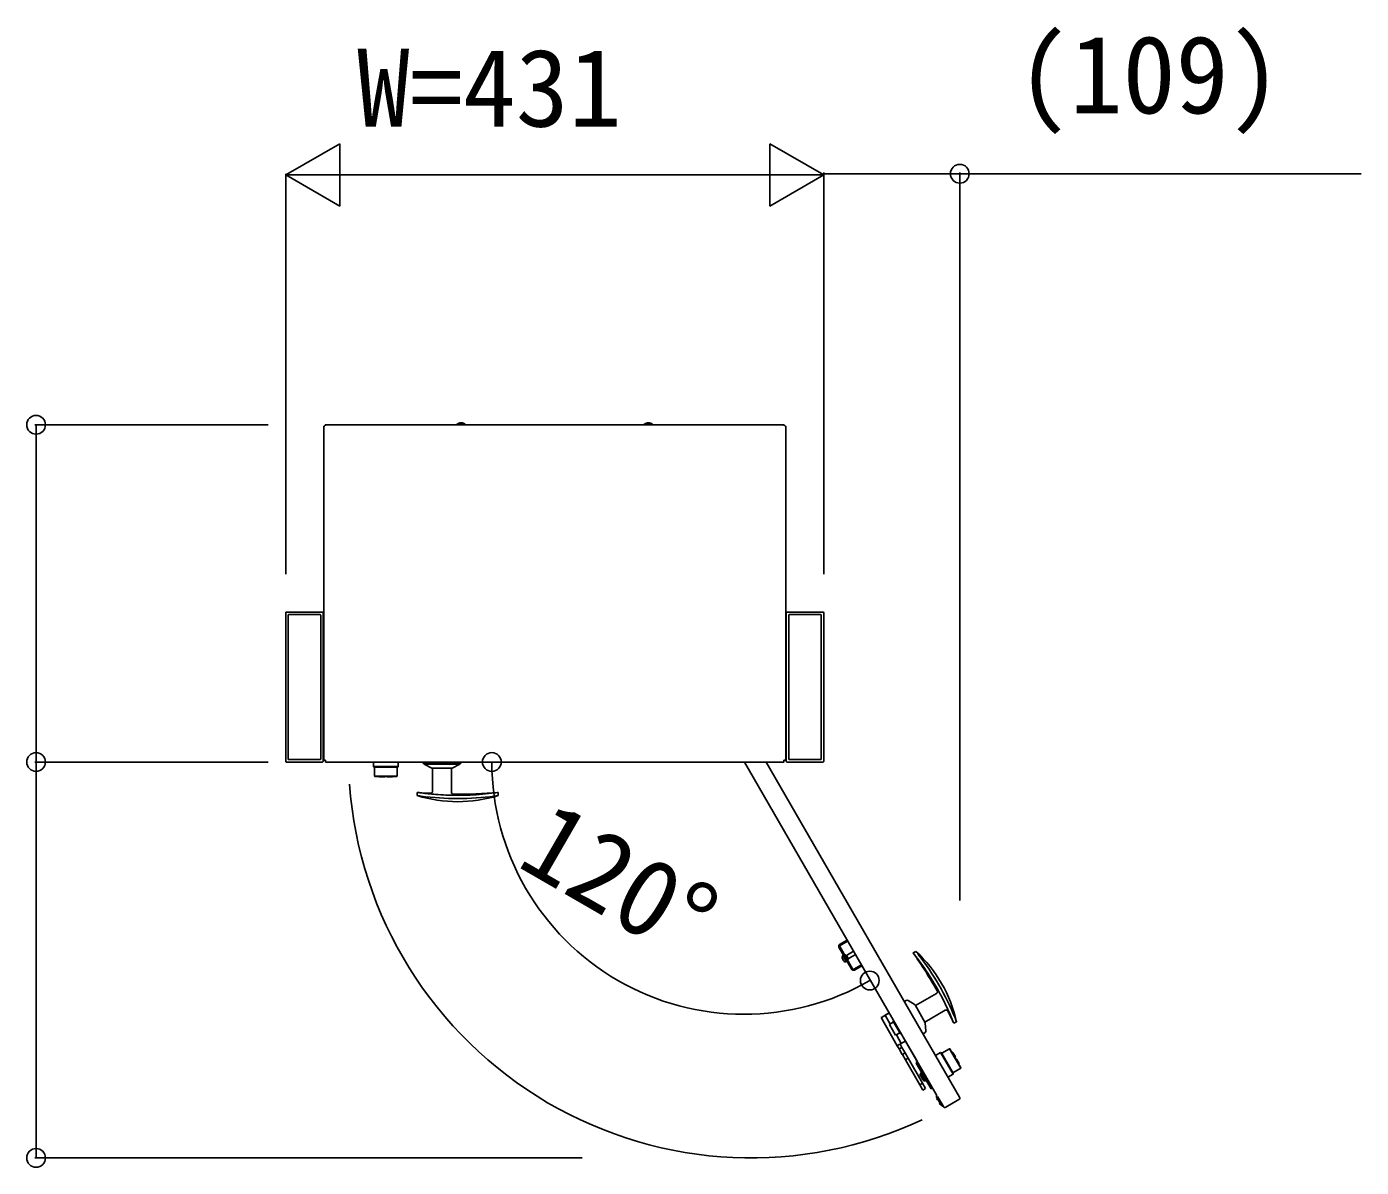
# Model space of a CAD drawing. Units: millimetres, scale not verified. Extents: x -4375 to 4375, y -6500 to 6475.
# Drawn here: x 1640 to 2709, y -729 to 184 of the extents above; entities that cross this region are included whole.
import ezdxf
from ezdxf.enums import TextEntityAlignment as Align

# ---------------------------------------------------------------- set-up
doc = ezdxf.new("R2010")
doc.units = ezdxf.units.MM
doc.header["$LTSCALE"] = 30
doc.linetypes.add('DOUBLE_CHAIN2', pattern=[12.8, 9, -1, 0.6, -0.6, 0.6, -1])
doc.layers.add('0-2_YKK_A1', color=4, linetype='Continuous')
doc.layers.add('0-3_YKK_D', color=6, linetype='Continuous')
doc.styles.add('ＭＳ ゴシック', font='')
doc.styles.get('ＭＳ ゴシック').set_extended_font_data('MS Gothic')

msp = doc.modelspace()

# ---------------------------------------------------------------- linework, layer by layer
at = {"layer": '0-2_YKK_A1'}
for p, q in [((1877.9, -135.5), (1878.7, -135.5)), ((1879.05, -135.15), (1879.05, -134.35)), ((2246.75, -134.35), (1879.05, -134.35)), ((1984.65, -133.85), (1984.65, -134.35)), ((1987.18, -132.85), (1988.62, -132.85)), ((1991.15, -134.35), (1991.15, -133.85)), ((2134.65, -133.85), (2134.65, -134.35)), ((2137.18, -132.85), (2138.62, -132.85)), ((2141.15, -134.35), (2141.15, -133.85)), ((2246.75, -134.35), (2246.75, -135.15)), ((2247.1, -135.5), (2247.9, -135.5)), ((1847.4, -403.85), (1847.4, -284.85)), ((1847.9, -284.35), (1876.9, -284.35)), ((1849.4, -402.05), (1849.4, -286.65)), ((1849.7, -286.35), (1875.1, -286.35)), ((1875.4, -286.65), (1875.4, -402.05)), ((1877.4, -284.85), (1877.4, -403.85)), ((2248.4, -284.85), (2248.4, -403.85)), ((2277.9, -284.35), (2248.9, -284.35)), ((2250.4, -286.65), (2250.4, -402.05)), ((2276.1, -286.35), (2250.7, -286.35)), ((2276.4, -402.05), (2276.4, -286.65)), ((2278.4, -403.85), (2278.4, -284.85)), ((1876.9, -404.35), (1847.9, -404.35)), ((1875.1, -402.35), (1849.7, -402.35)), ((1879.23, -402.95), (1879.3, -403)), ((1937.6, -407.85), (1937.6, -404.35)), ((1957.6, -404.73), (1957.6, -404.35)), ((1972.6, -404.73), (1957.6, -404.73)), ((1964.4, -409.15), (1958.41, -406.07)), ((1986.79, -406.07), (1958.41, -406.07)), ((1987.6, -404.73), (1972.6, -404.73)), ((1986.79, -406.07), (1980.8, -409.15)), ((1987.6, -404.35), (1987.6, -404.73)), ((2214.93, -404.35), (2368.88, -671.48)), ((2232.26, -404.35), (2387.22, -672.75)), ((2246.5, -403), (2246.57, -402.95)), ((2248.9, -404.35), (2277.9, -404.35)), ((2250.7, -402.35), (2276.1, -402.35)), ((1917.6, -407.85), (1934.67, -407.85)), ((1934.32, -408.35), (1918.1, -408.35)), ((1918.6, -408.35), (1918.6, -415.65)), ((1918.6, -415.65), (1918.8, -415.85)), ((1918.6, -415.65), (1936.6, -415.65)), ((1936.4, -415.85), (1918.8, -415.85)), ((1922.1, -415.85), (1922.6, -416.35)), ((1926.6, -415.95), (1928.6, -415.95)), ((1932.6, -416.35), (1933.1, -415.85)), ((1937.1, -408.35), (1934.32, -408.35)), ((1934.67, -407.85), (1937.6, -407.85)), ((1936.4, -415.85), (1936.6, -415.65)), ((1936.6, -415.65), (1936.6, -408.35)), ((1937.1, -408.35), (1937.6, -407.85)), ((1980.8, -409.15), (1964.4, -409.15)), ((1965, -427.98), (1965, -409.15)), ((1980.2, -409.15), (1980.2, -428.63)), ((1952.6, -431.23), (1952.6, -428.64)), ((1954.71, -428.91), (1956.34, -428.96)), ((1956.34, -428.96), (1963.41, -429.43)), ((2017.6, -428.64), (2017.6, -431.24)), ((2300.85, -570.35), (2290.55, -552.51)), ((2291.1, -550.46), (2297.13, -546.98)), ((2301.54, -569.95), (2291.24, -552.11)), ((2291.5, -551.16), (2297.53, -547.67)), ((2302.27, -555.9), (2296.51, -559.23)), ((2294.34, -563.39), (2293.21, -561.42)), ((2294.32, -559.05), (2293.76, -559.38)), ((2293.76, -559.38), (2296.25, -563.69)), ((2294.46, -563.59), (2294.34, -563.39)), ((2296.26, -558.8), (2295.39, -559.3)), ((2296.25, -563.69), (2296.51, -564.14)), ((2296.26, -558.8), (2298.26, -562.26)), ((2296.51, -564.14), (2297.07, -563.81)), ((2297.39, -562.76), (2298.26, -562.26)), ((2298.01, -561.83), (2303.77, -558.51)), ((2350.04, -557.26), (2352.29, -555.97)), ((2308.51, -566.73), (2302.5, -570.21)), ((2308.91, -567.43), (2302.9, -570.9)), ((2344.33, -595.2), (2342.96, -595.99)), ((2351.56, -598.88), (2345.89, -595.24)), ((2351.86, -599.4), (2368.73, -589.66)), ((2337.32, -631.53), (2324.32, -609.01)), ((2330.74, -605.3), (2327.53, -607.16)), ((2330.74, -605.31), (2327.53, -607.17)), ((2359.76, -613.08), (2351.56, -598.88)), ((2375.76, -603.15), (2359.46, -612.56)), ((2380.95, -610.16), (2377.82, -603.8)), ((2330.94, -614.48), (2335.94, -623.14)), ((2334.21, -611.32), (2333.86, -611.52)), ((2333.86, -611.52), (2339.96, -622.09)), ((2360.08, -619.81), (2359.76, -613.08)), ((2381.72, -611.6), (2380.95, -610.16)), ((2384.78, -612.26), (2382.54, -613.56)), ((2336.33, -622.91), (2335.94, -623.14)), ((2336.33, -622.91), (2339.41, -621.14)), ((2336.55, -622.79), (2340.53, -629.68)), ((2340.99, -632.87), (2339.49, -630.28)), ((2339.96, -622.09), (2340.3, -621.89)), ((2340.53, -629.68), (2343.72, -627.84)), ((2343.91, -627.73), (2352.93, -643.35)), ((2357.96, -621.97), (2359.33, -621.18)), ((2338.82, -634.12), (2337.32, -631.53)), ((2338.82, -634.12), (2340.99, -632.87)), ((2341.33, -638.46), (2338.82, -634.12)), ((2340.99, -632.87), (2343.49, -637.21)), ((2343.49, -637.21), (2341.33, -638.46)), ((2341.35, -638.5), (2341.33, -638.46)), ((2341.35, -638.5), (2343.51, -637.25)), ((2343.85, -642.84), (2341.35, -638.5)), ((2343.51, -637.25), (2343.49, -637.21)), ((2343.51, -637.25), (2346.02, -641.59)), ((2371.99, -636.97), (2367.92, -639.32)), ((2372.67, -637.15), (2371.99, -636.97)), ((2373.45, -639.5), (2371.99, -636.97)), ((2372.67, -637.15), (2374.06, -639.56)), ((2379.24, -633.93), (2372.92, -637.58)), ((2381.99, -654.29), (2373.45, -639.5)), ((2374.06, -639.56), (2382.17, -653.61)), ((2379.51, -634.01), (2379.24, -633.93)), ((2388.24, -649.52), (2379.24, -633.93)), ((2379.51, -634.01), (2388.31, -649.25)), ((2381.85, -637.05), (2381.16, -636.87)), ((2384.5, -642.44), (2383.5, -640.71)), ((2346.02, -641.59), (2343.85, -642.84)), ((2355.35, -662.76), (2343.85, -642.84)), ((2357.52, -661.51), (2346.02, -641.59)), ((2353.01, -644.69), (2353.33, -644.51)), ((2353.01, -644.69), (2353.16, -644.95)), ((2381.92, -653.17), (2388.24, -649.52)), ((2386.66, -646.39), (2386.85, -645.71)), ((2388.24, -649.52), (2388.31, -649.25)), ((2355.35, -662.76), (2357.52, -661.51)), ((2357.85, -667.08), (2355.35, -662.76)), ((2356.58, -656.78), (2355.88, -655.56)), ((2356.51, -652.37), (2356.18, -653.6)), ((2356.7, -654.49), (2356.18, -653.6)), ((2357.64, -658.62), (2356.58, -656.78)), ((2356.92, -654.87), (2356.7, -654.49)), ((2357.69, -654.4), (2357.13, -654.73)), ((2357.13, -654.73), (2359.46, -658.78)), ((2357.52, -661.51), (2360.01, -665.83)), ((2357.83, -658.94), (2357.64, -658.62)), ((2359.46, -658.78), (2359.88, -659.49)), ((2359.68, -659.66), (2359.65, -659.6)), ((2359.68, -659.66), (2360.91, -659.99)), ((2359.88, -659.49), (2360.44, -659.17)), ((2360.01, -665.83), (2357.85, -667.08)), ((2364.46, -666.14), (2365.46, -665.56)), ((2369.63, -672.28), (2374.23, -680.25)), ((2369.49, -674.84), (2369.92, -674.59)), ((2371.64, -678.57), (2372.07, -678.32)), ((2372.75, -679.48), (2372.7, -679.4)), ((2386.7, -674.66), (2376.14, -680.76))]:
    msp.add_line(p, q, dxfattribs=at)
for points in [[(1879.3, -402.95), (1877.9, -402.95), (1877.9, -135.5)], [(1984.65, -133.85), (1984.65, -133.85), (1984.85, -133.85), (1985.38, -133.85), (1986.18, -133.85), (1987.17, -133.85), (1988.23, -133.85), (1989.27, -133.85), (1990.15, -133.85), (1990.79, -133.85), (1991.12, -133.85), (1991.15, -133.85)], [(2134.65, -133.85), (2134.65, -133.85), (2134.85, -133.85), (2135.38, -133.85), (2136.18, -133.85), (2137.17, -133.85), (2138.23, -133.85), (2139.27, -133.85), (2140.15, -133.85), (2140.79, -133.85), (2141.12, -133.85), (2141.15, -133.85)], [(2247.9, -135.5), (2247.9, -402.95), (2246.5, -402.95)], [(2246.5, -402.95), (2246.5, -404.35), (1879.3, -404.35), (1879.3, -402.95)], [(1917.6, -404.35), (1917.6, -407.85), (1918.1, -408.35)], [(1926.6, -415.95), (1926.6, -416.35), (1922.6, -416.35)], [(1932.6, -416.35), (1928.6, -416.35), (1928.6, -415.95)], [(2014.57, -429.06), (2015.7, -428.9), (2016.65, -428.77), (2017.3, -428.68), (2017.59, -428.64), (2017.6, -428.64)], [(2327.53, -607.16), (2327.53, -607.17), (2331.55, -614.13)], [(2330.94, -614.48), (2331.33, -614.25), (2334.41, -612.48)], [(2381.85, -637.05), (2383.85, -640.51), (2383.5, -640.71)], [(2364.46, -666.14), (2352.46, -645.35), (2353.48, -644.77)], [(2384.5, -642.44), (2384.85, -642.24), (2386.85, -645.71)], [(2377.92, -656.64), (2381.99, -654.29), (2382.17, -653.61)], [(2372.7, -679.4), (2368.8, -672.64), (2368.75, -672.56)], [(2369.49, -674.84), (2368.99, -673.98), (2369.42, -673.73)], [(2371.64, -678.57), (2371.14, -677.7), (2371.57, -677.45)]]:
    msp.add_lwpolyline(points, dxfattribs=at)
at = {"layer": '0-2_YKK_A1', "linetype": 'DOUBLE_CHAIN2'}
msp.add_lwpolyline([(2351.92, -559.67), (2351.21, -558.78), (2350.62, -558.03), (2350.22, -557.5), (2350.04, -557.27), (2350.04, -557.26)], dxfattribs=at)
at = {"layer": '0-2_YKK_A1'}
for centre, radius, start, end in [((1987.9, -138.37), 5.57, 97.4217, 125.70212), ((1987.9, -138.37), 5.57, 54.29788, 82.5783), ((2137.9, -138.37), 5.57, 97.4217, 125.70212), ((2137.9, -138.37), 5.57, 54.29788, 82.5783), ((1847.9, -284.85), 0.5, 90, 180), ((1849.7, -286.65), 0.3, 90, 180), ((1875.1, -286.65), 0.3, 360, 90), ((1876.9, -284.85), 0.5, 0, 90), ((2248.9, -284.85), 0.5, 90, 180), ((2250.7, -286.65), 0.3, 90, 180), ((2276.1, -286.65), 0.3, 360, 90), ((2277.9, -284.85), 0.5, 0, 90), ((1847.9, -403.85), 0.5, 180, 270), ((1849.7, -402.05), 0.3, 180, 270), ((1875.1, -402.05), 0.3, 270, 0), ((1876.9, -403.85), 0.5, 270, 0), ((1959.1, -404.73), 1.5, 180, 242.76508), ((1986.1, -404.73), 1.5, 297.23492, 360), ((2248.9, -403.85), 0.5, 180, 270), ((2250.7, -402.05), 0.3, 180, 270), ((2276.1, -402.05), 0.3, 270, 0), ((2277.9, -403.85), 0.5, 270, 0), ((2220.28, -398.7), 322.64, 184.15381, 295.13582), ((2069.45, 396.8), 833.67, 261.9426, 262.16546), ((1985.11, -326.21), 109.93, 252.80107, 287.1922), ((1960.82, -384.83), 47.13, 259.95489, 263.89889), ((1985.11, -210.94), 220.11, 262.34971, 265.39554), ((1985.1, -213.41), 220.23, 262.35753, 277.69111), ((1963.5, -427.98), 1.5, 266.43333, 0.00118), ((1985.1, -211.05), 220, 265.39753, 267.56257), ((1985.1, -210.9), 220.14, 267.56441, 277.6952), ((1981.7, -428.63), 1.5, 180.00008, 269.43649), ((1985.08, -78.33), 351.81, 269.44739, 275.30402), ((2009.04, -381.45), 50.52, 276.29568, 279.76193), ((2291.85, -551.76), 1.5, 120, 210), ((2291.85, -551.76), 0.7, 120, 210), ((2294.51, -560.67), 1.5, 120, 210), ((2295.76, -562.84), 1.5, 210, 300), ((2062.92, -760.58), 351.81, 29.44739, 35.30402), ((2177.72, -694.28), 220.14, 27.56441, 37.6952), ((2277.58, -636.62), 109.93, 12.80107, 47.1922), ((2313.46, -588.28), 50.52, 36.29568, 39.76193), ((2179.89, -693.02), 220.23, 22.35753, 37.69111), ((2302.15, -569.6), 1.5, 210, 300), ((2302.15, -569.6), 0.7, 210, 300), ((2367.98, -588.36), 1.5, 300.00008, 29.43649), ((2345.08, -596.5), 1.5, 57.23492, 120), ((2177.85, -694.21), 220, 25.39753, 27.56257), ((2099.91, -214.76), 453.65, 299.64947, 300.11678), ((2253.55, -479.63), 147.43, 299.65014, 300.1165), ((2376.51, -604.45), 1.5, 26.43333, 120.00118), ((2177.74, -694.25), 220.11, 22.34971, 25.39554), ((2340.48, -628.34), 47.13, 19.95489, 23.89889), ((2358.58, -619.88), 1.5, 300, 2.76508), ((1609.26, -925.08), 833.67, 21.9426, 22.16546), ((2113.28, -237.92), 452.9, 299.64897, 300.11705), ((2354.31, -643.94), 1.5, 168.54088, 210), ((2357.18, -654.81), 1.5, 129.59407, 210), ((2357.88, -656.03), 1.5, 120, 210), ((2359.13, -658.19), 1.5, 210, 300), ((2369.53, -672.11), 0.9, 136.14442, 210), ((2386, -673.45), 1.4, 300, 30), ((2373.53, -679.03), 0.9, 210, 300), ((2375.44, -679.55), 1.4, 210, 300)]:
    msp.add_arc(centre, radius, start, end, dxfattribs=at)
at = {"layer": '0-3_YKK_D'}
for p, q in [((1847.4, 65.65), (1890.7, 90.65)), ((1890.7, 40.65), (1890.7, 90.65)), ((2278.4, 65.65), (2235.1, 90.65)), ((2235.1, 90.65), (2235.1, 40.65)), ((1847.4, -253.93), (1847.4, 66.65)), ((1847.4, 65.65), (1890.7, 40.65)), ((1847.4, 65.65), (1934, 65.65)), ((1897.4, 65.65), (2228.4, 65.65)), ((2278.4, 65.65), (2191.8, 65.65)), ((2278.4, 65.65), (2235.1, 40.65)), ((2278.4, -253.93), (2278.4, 67.65)), ((2278.4, -253.93), (2278.4, 66.65)), ((2387.4, -515.2), (2387.4, 67.65)), ((1833.22, -134.35), (1646.4, -134.35)), ((1647.4, -404.35), (1647.4, -134.35)), ((1833.22, -404.35), (1646.4, -404.35)), ((1833.22, -404.35), (1646.4, -404.35)), ((1647.4, -721.34), (1647.4, -404.35)), ((2084.96, -721.34), (1646.4, -721.34))]:
    msp.add_line(p, q, dxfattribs=at)
msp.add_lwpolyline([(2278.4, 66.65), (2387.4, 66.65), (2709.02, 66.65)], dxfattribs=at)
for centre in [(2387.4, 66.65), (1647.4, -134.35), (1647.4, -404.35), (1647.4, -404.35), (2012.51, -404.35), (2315.29, -579.32), (1647.4, -721.34)]:
    msp.add_circle(centre, 7.5, dxfattribs=at)
msp.add_arc((2214.46, -404.35), 201.95, 180, 299.95344, dxfattribs=at)

# ---------------------------------------------------------------- texts
at = {"layer": '0-3_YKK_D', "style": 'ＭＳ ゴシック'}
for s, p in [('(109)', (2433.06, 96.31)), ('W=431', (1904.49, 85.65))]:
    msp.add_text(s, height=62.32, dxfattribs=at).set_placement(p, align=Align.BOTTOM_LEFT)
msp.add_text('120°', height=62.32, rotation=329.977, dxfattribs=at).set_placement((2021.39, -502.92), align=Align.BOTTOM_LEFT)

doc.saveas('drawing.dxf')
